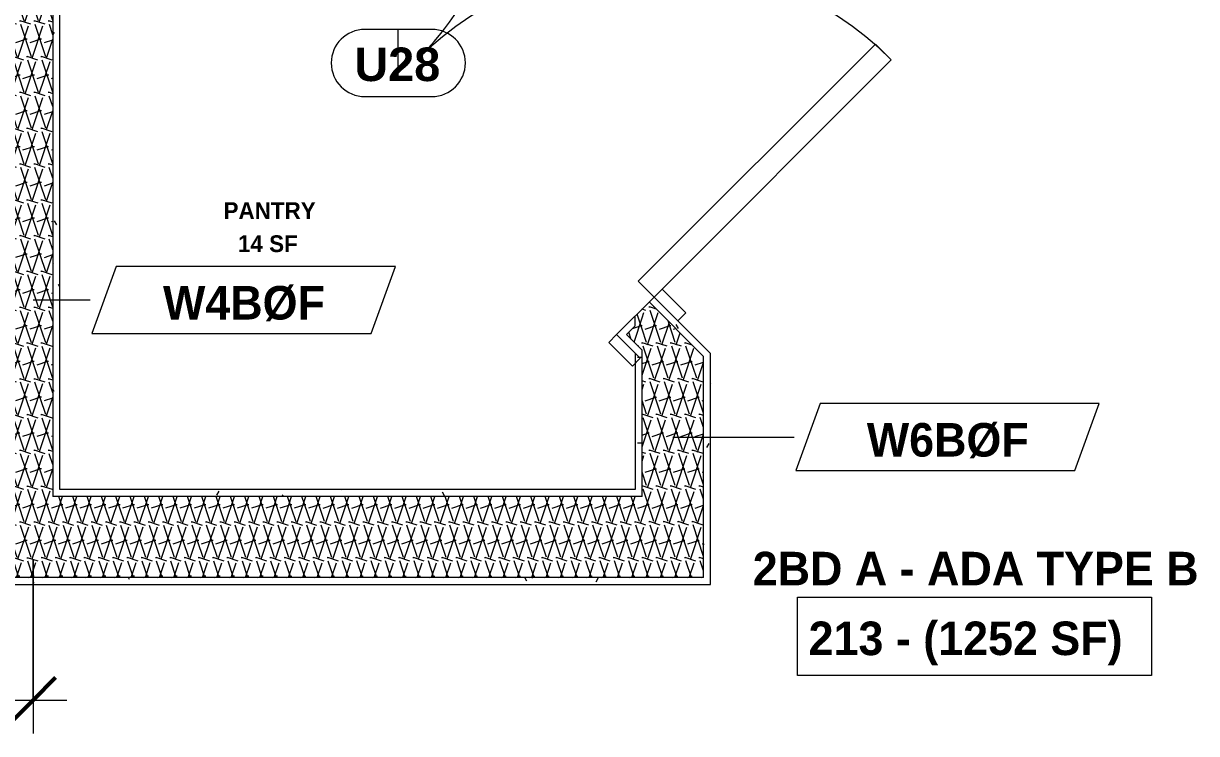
# Model space of a CAD drawing. Header units: inches. Extents: x -4058 to -1781, y 9814 to 12289.
# Drawn here: x -2353.8 to -2248.8, y 11401.9 to 11465.4 of the extents above; entities that cross this region are included whole.
import ezdxf

# ---------------------------------------------------------------- set-up
doc = ezdxf.new("R2010")
doc.units = ezdxf.units.IN
doc.header["$MEASUREMENT"] = 0
for name, color, linetype, lineweight in [('A-ANNO-DIMS', 211, 'Continuous', 9), ('A-ANNO-DIMS-32', 211, 'Continuous', 9), ('A-AREA-IDEN', 2, 'Continuous', 9), ('A-DOOR-2', 31, 'Continuous', 9), ('A-DOOR-IDEN', 31, 'Continuous', 9), ('A-WALL-2', 113, 'Continuous', 9), ('A-WALL-IDEN', 211, 'Continuous', 9), ('A-WALL-PATT-1', 9, 'Continuous', 9), ('I-WALL-3', 2, 'Continuous', 9)]:
    doc.layers.add(name, color=color, linetype=linetype, lineweight=lineweight)
doc.styles.add('Arial_B', font='arialbd.ttf', dxfattribs={"height": 3})
doc.styles.add('Century Gothic', font='ufonts.com_century-gothic.ttf', dxfattribs={"height": 3})
doc.styles.add('Century Gothic_B', font='GOTHICB.TTF', dxfattribs={"height": 1.5})
doc.styles.add('Century Gothic_B_1', font='GOTHICB.TTF', dxfattribs={"height": 3})
doc.dimstyles.new('THE_DIMENSION_STRING', dxfattribs={"dimscale": 12, "dimtxt": 3.132505, "dimasz": 0.333333, "dimexe": 0.25, "dimexo": 0.166667, "dimgap": 0.041667, "dimtad": 1, "dimdec": 4, "dimrnd": 0.0625, "dimzin": 3, "dimdsep": 46, "dimlunit": 4, "dimtxsty": 'Century Gothic', "dimblk1": 'OBLIQUE', "dimblk2": 'OBLIQUE', "dimsah": 1, "dimcen": 0.09, "dimdle": 0.25, "dimazin": 0, "dimtfac": 1, "dimtdec": 4, "dimtix": 1, "dimtmove": 0, "dimatfit": 3, "dimfxl": 1, "dimtvp": 1, "dimtfill": 1, "dimfrac": 2, "dimtolj": 1, "dimtzin": 0, "dimarcsym": 2})
pattern_1 = [(0, (0, 0), (10.24, 2.56), [0.422, -7.258, 0.422, -7.258, -40.96]), (0, (0, 0), (10.24, 2.56), [-15.36, 0.422, -14.938, 0.422, -7.258, -17.92]), (0, (0, 0), (10.24, 2.56), [-38.4, 0.422, -4.698, 0.422, -12.378]), (120, (3.84, 1.28), (-7.33702503, 7.58810013), [0.422, -7.258, 0.422, -7.258, -40.96]), (120, (3.84, 1.28), (-7.33702503, 7.58810013), [-15.36, 0.422, -14.938, 0.422, -7.258, -17.92]), (120, (3.84, 1.28), (-7.33702503, 7.58810013), [-38.4, 0.422, -4.698, 0.422, -12.378]), (240, (5.12, 6.4), (-2.90297497, -10.14810013), [0.422, -7.258, 0.422, -7.258, -40.96]), (240, (5.12, 6.4), (-2.90297497, -10.14810013), [-15.36, 0.422, -14.938, 0.422, -7.258, -17.92]), (240, (5.12, 6.4), (-2.90297497, -10.14810013), [-38.4, 0.422, -4.698, 0.422, -12.378])]
pattern_2 = [(161.57, (0.16, 0.16), (-1.279773737, -0.000426766), [0, -9.107, 1.011, 0]), (18.43, (-0.16, 0.16), (-1.279773737, 0.000426766), [0, -9.107, 1.011, 0]), (108.43, (0.16, 0.16), (0.639452382, -3.199964008), [3.035, -7.083]), (71.57, (-0.16, 0.16), (0.639452382, 3.199964008), [3.035, -7.083])]

# ---------------------------------------------------------------- blocks, each defined once
blk = doc.blocks.new('SWING - DOUBLE - FLUSH - SWING - DOUBLE - 5-0 x 6-8 - DUMMY-3703244-UNIT PLANS - 2ND FLOOR')
at = {"layer": 'A-DOOR-2'}
for p, q in [((-30, 3.375), (-30, 32.375)), ((-30, 32.375), (-28, 32.375)), ((-28, 32.375), (-28, 2.375)), ((30, 32.375), (28, 32.375)), ((28, 32.375), (28, 2.375)), ((30, 3.375), (30, 32.375)), ((-30, 3.375), (-33, 3.375)), ((-33, 3.375), (-33, 2.375)), ((-30, 2.375), (-30, 3.375)), ((33, 3.375), (30, 3.375)), ((30, 3.375), (30, 2.375)), ((33, 2.375), (33, 3.375)), ((-33, 2.375), (-30, 2.375)), ((-28, 2.375), (-30, 2.375)), ((28, 2.375), (30, 2.375)), ((30, 2.375), (33, 2.375)), ((-30, -2.375), (-33, -2.375)), ((-33, -2.375), (-33, -3.375)), ((-30, -3.375), (-30, -2.375)), ((33, -2.375), (30, -2.375)), ((30, -2.375), (30, -3.375)), ((33, -3.375), (33, -2.375)), ((-33, -3.375), (-30, -3.375)), ((30, -3.375), (33, -3.375))]:
    blk.add_line(p, q, dxfattribs=at)
for centre, start, end in [((-30, 2.375), 360, 90), ((30, 2.375), 90, 180)]:
    blk.add_arc(centre, 30, start, end, dxfattribs=at)
blk = doc.blocks.new('DIMBLOCK214-UNIT PLANS - 2ND FLOOR')
at = {"layer": 'A-ANNO-DIMS-32'}
for p, q in [((-2352.94, 11417.43), (-2352.94, 11401.85)), ((-2352.94, 11404.85), (-2352.94, 11417.43)), ((-2413.56, 11412.68), (-2413.56, 11401.85)), ((-2413.56, 11404.85), (-2413.56, 11412.68)), ((-2413.56, 11404.85), (-2349.94, 11404.85))]:
    blk.add_line(p, q, dxfattribs=at)
at = {"layer": 'A-ANNO-DIMS-32', "lineweight": 50}
for p, q in [((-2413.56, 11404.85), (-2411.56, 11406.85)), ((-2352.94, 11404.85), (-2350.94, 11406.85)), ((-2413.56, 11404.85), (-2415.56, 11402.85)), ((-2352.94, 11404.85), (-2354.94, 11402.85))]:
    blk.add_line(p, q, dxfattribs=at)
at = {"layer": 'A-ANNO-DIMS-32', "color": 0, "insert": (-2392.32, 11409.2), "char_height": 3, "width": 21.7784, "attachment_point": 1, "line_spacing_factor": 0.984502, "style": 'Century Gothic', "bg_fill": 3, "box_fill_scale": 1.25, "bg_fill_color": 256, "bg_fill_true_color": 13158600, "bg_fill_transparency": 0}
blk.add_mtext('5\' - 0 5/8"', dxfattribs=at)
blk = doc.blocks.new('_Oblique')
at = {"color": 0, "linetype": 'ByBlock', "lineweight": -2}
blk.add_line((-0.5, -0.5), (0.5, 0.5), dxfattribs=at)
blk = doc.blocks.new('Wall Tag - Arch Wall-3956453-UNIT PLANS - 2ND FLOOR')
at = {"layer": 'A-WALL-IDEN'}
for p, q in [((-0.3561, 0.0937), (-0.4244, -0.0937)), ((0.4244, 0.0937), (-0.3561, 0.0937)), ((0.3561, -0.0937), (0.4244, 0.0937)), ((-0.4244, -0.0937), (0.3561, -0.0937))]:
    blk.add_line(p, q, dxfattribs=at)
blk = doc.blocks.new('Door Tag - Type Mark-2601225-UNIT PLANS - 2ND FLOOR')
at = {"layer": 'A-DOOR-IDEN'}
for p, q in [((0.09375, 0.09375), (-0.09375, 0.09375)), ((-0.09375, -0.09375), (0.09375, -0.09375))]:
    blk.add_line(p, q, dxfattribs=at)
for centre, start, end in [((-0.09375, 0), 90, 270), ((0.09375, 0), 270, 90)]:
    blk.add_arc(centre, 0.09375, start, end, dxfattribs=at)

msp = doc.modelspace()

# ---------------------------------------------------------------- hatches: boundary and pattern name
at = {"layer": 'A-WALL-PATT-1'}
h = msp.add_hatch(dxfattribs=at)
h.set_pattern_fill('FP_5', color=256, style=0, pattern_type=2)
h.set_pattern_definition(pattern_2)
h.paths.add_polyline_path([(-2298.44874, 11436.1384), (-2298.44874, 11439.82521), (-2299.07374, 11439.20021), (-2299.07374, 11438.31633), (-2299.8502, 11437.53986), (-2299.07374, 11436.7634)], flags=0)
h.paths.add_polyline_path([(-2343.16049, 11480.85015), (-2340.68562, 11483.32503), (-2351.18624, 11493.82565), (-2351.18624, 11488.8759), (-2350.56124, 11488.2509)], flags=0)
h = msp.add_hatch(dxfattribs=at)
h.set_pattern_fill('FP_1', color=256, style=0, pattern_type=2)
h.set_pattern_definition(pattern_1)
h.paths.add_polyline_path([(-2292.94874, 11435.58815), (-2292.94874, 11436.47203), (-2297.37533, 11440.89862), (-2297.81727, 11440.45668), (-2293.87737, 11436.51678)], flags=0)
h.paths.add_polyline_path([(-2341.48111, 11481.64565), (-2339.80173, 11483.32503), (-2350.56124, 11494.08453), (-2350.56124, 11493.20065), (-2340.68562, 11483.32503), (-2341.92305, 11482.08759)], flags=0)
h = msp.add_hatch(dxfattribs=at)
h.set_pattern_fill('FP_5', color=256, style=0, pattern_type=2)
h.set_pattern_definition(pattern_2)
h.paths.add_polyline_path([(-2351.18624, 11415.8019), (-2351.18624, 11488.8759), (-2354.68624, 11492.3759), (-2354.68624, 11415.8019)], flags=0)
h = msp.add_hatch(dxfattribs=at)
h.set_pattern_fill('FP_1', color=256, style=0, pattern_type=2)
h.set_pattern_definition(pattern_1)
h.paths.add_polyline_path([(-2350.56124, 11415.1769), (-2350.56124, 11415.8019), (-2351.18624, 11415.8019), (-2351.18624, 11415.1769)], flags=0)
h.paths.add_polyline_path([(-2350.56124, 11423.0519), (-2350.56124, 11488.2509), (-2351.18624, 11488.8759), (-2351.18624, 11423.0519)], flags=0)
h = msp.add_hatch(dxfattribs=at)
h.set_pattern_fill('FP_1', color=256, style=0, pattern_type=2)
h.set_pattern_definition(pattern_1)
h.paths.add_polyline_path([(-2299.07374, 11435.87952), (-2299.07374, 11436.7634), (-2299.8502, 11437.53986), (-2299.07374, 11438.31633), (-2299.07374, 11439.20021), (-2300.73408, 11437.53986)], flags=0)
h.paths.add_polyline_path([(-2343.16049, 11479.96627), (-2341.48111, 11481.64565), (-2341.92305, 11482.08759), (-2343.16049, 11480.85015), (-2350.56124, 11488.2509), (-2350.56124, 11487.36702)], flags=0)
h = msp.add_hatch(dxfattribs=at)
h.set_pattern_fill('FP_5', color=256, style=0, pattern_type=2)
h.set_pattern_definition(pattern_2)
h.paths.add_polyline_path([(-2298.44874, 11415.8019), (-2292.94874, 11415.8019), (-2292.94874, 11435.58815), (-2297.81727, 11440.45668), (-2298.44874, 11439.82521), (-2298.44874, 11417.65398)], flags=0)
h = msp.add_hatch(dxfattribs=at)
h.set_pattern_fill('FP_1', color=256, style=0, pattern_type=2)
h.set_pattern_definition(pattern_1)
h.paths.add_polyline_path([(-2298.44874, 11423.0519), (-2298.44874, 11436.1384), (-2299.07374, 11436.7634), (-2299.07374, 11423.0519)], flags=0)
h = msp.add_hatch(dxfattribs=at)
h.set_pattern_fill('FP_1', color=256, style=0, pattern_type=2)
h.set_pattern_definition(pattern_1)
h.paths.add_polyline_path([(-2292.94874, 11415.1769), (-2292.32374, 11415.1769), (-2292.32374, 11435.84703), (-2292.94874, 11436.47203), (-2292.94874, 11415.8019)], flags=0)
h = msp.add_hatch(dxfattribs=at)
h.set_pattern_fill('FP_1', color=256, style=0, pattern_type=2)
h.set_pattern_definition(pattern_1)
h.paths.add_polyline_path([(-2299.07374, 11423.0519), (-2299.07374, 11423.6769), (-2350.56124, 11423.6769), (-2350.56124, 11423.0519)], flags=0)
h = msp.add_hatch(dxfattribs=at)
h.set_pattern_fill('FP_5', color=256, style=0, pattern_type=2)
h.set_pattern_definition(pattern_2)
h.paths.add_polyline_path([(-2298.44874, 11415.8019), (-2298.44874, 11423.0519), (-2351.18624, 11423.0519), (-2351.18624, 11415.8019), (-2299.07374, 11415.8019)], flags=0)
h = msp.add_hatch(dxfattribs=at)
h.set_pattern_fill('FP_1', color=256, style=0, pattern_type=2)
h.set_pattern_definition(pattern_1)
h.paths.add_polyline_path([(-2351.18624, 11415.1769), (-2351.18624, 11415.8019), (-2388.94874, 11415.8019), (-2388.94874, 11415.1769), (-2355.31124, 11415.1769)], flags=0)
h.paths.add_polyline_path([(-2393.07374, 11415.1769), (-2392.44874, 11415.1769), (-2392.44874, 11415.8019), (-2396.56124, 11415.8019), (-2396.56124, 11415.1769)], flags=0)
h.paths.add_polyline_path([(-2430.56124, 11415.1769), (-2430.56124, 11415.8019), (-2433.56124, 11415.8019), (-2433.56124, 11415.1769), (-2431.12986, 11415.1769)], flags=0)
h = msp.add_hatch(dxfattribs=at)
h.set_pattern_fill('FP_1', color=256, style=0, pattern_type=2)
h.set_pattern_definition(pattern_1)
h.paths.add_polyline_path([(-2299.07374, 11415.1769), (-2292.94874, 11415.1769), (-2292.94874, 11415.8019), (-2350.56124, 11415.8019), (-2350.56124, 11415.1769)], flags=0)

# ---------------------------------------------------------------- linework, layer by layer
at = {"layer": 'A-AREA-IDEN', "flags": 128}
msp.add_lwpolyline([(-2284.55185, 11414.03404), (-2252.88256, 11414.03404), (-2252.88256, 11407.03247), (-2284.55185, 11407.03247)], close=True, dxfattribs=at)
at = {"layer": 'A-DOOR-IDEN'}
msp.add_line((-2320.26791, 11460.43244), (-2320.26791, 11464.83255), dxfattribs=at)
at = {"layer": 'A-WALL-2'}
for p, q in [((-2351.18624, 11488.8759), (-2351.18624, 11423.0519)), ((-2350.56124, 11423.6769), (-2350.56124, 11487.36702)), ((-2297.37533, 11440.89862), (-2300.73408, 11437.53986)), ((-2297.81727, 11440.45668), (-2292.94874, 11435.58815)), ((-2292.32374, 11435.84703), (-2297.37533, 11440.89862)), ((-2299.07374, 11438.31633), (-2299.07374, 11439.20021)), ((-2299.07374, 11438.31633), (-2299.8502, 11437.53986)), ((-2300.73408, 11437.53986), (-2299.07374, 11435.87952)), ((-2299.8502, 11437.53986), (-2298.44874, 11436.1384)), ((-2299.07374, 11435.87952), (-2299.07374, 11423.6769)), ((-2298.44874, 11423.0519), (-2298.44874, 11436.1384)), ((-2292.32374, 11415.1769), (-2292.32374, 11435.84703)), ((-2292.94874, 11415.8019), (-2292.94874, 11435.58815)), ((-2298.44874, 11423.0519), (-2351.18624, 11423.0519)), ((-2292.94874, 11415.8019), (-2388.94874, 11415.8019)), ((-2355.31124, 11415.1769), (-2350.56124, 11415.1769)), ((-2299.07374, 11415.1769), (-2292.32374, 11415.1769))]:
    msp.add_line(p, q, dxfattribs=at)
at = {"layer": 'A-WALL-IDEN'}
for p, q in [((-2352.93624, 11440.63532), (-2347.83846, 11440.63532)), ((-2295.69874, 11428.37556), (-2284.85558, 11428.37556))]:
    msp.add_line(p, q, dxfattribs=at)
at = {"layer": 'I-WALL-3'}
for p, q in [((-2299.07374, 11423.6769), (-2350.56124, 11423.6769)), ((-2350.56124, 11415.1769), (-2299.07374, 11415.1769))]:
    msp.add_line(p, q, dxfattribs=at)

# ---------------------------------------------------------------- block references
at = {"layer": 'A-DOOR-2', "rotation": 314.9999999998456}
msp.add_blockref('SWING - DOUBLE - FLUSH - SWING - DOUBLE - 5-0 x 6-8 - DUMMY-3703244-UNIT PLANS - 2ND FLOOR', (-2320.26791, 11460.43244), dxfattribs=at)
at = {"layer": 'A-DOOR-IDEN', "xscale": 31.99999999999999, "yscale": 31.99999999999999, "zscale": 31.99999999999999}
msp.add_blockref('Door Tag - Type Mark-2601225-UNIT PLANS - 2ND FLOOR', (-2320.26791, 11461.83255), dxfattribs=at)
at = {"layer": 'A-WALL-IDEN', "xscale": 31.99999999999999, "yscale": 31.99999999999999, "zscale": 31.99999999999999}
for p in [(-2334.10675, 11440.63532), (-2271.12388, 11428.37556)]:
    msp.add_blockref('Wall Tag - Arch Wall-3956453-UNIT PLANS - 2ND FLOOR', p, dxfattribs=at)

# ---------------------------------------------------------------- texts
at = {"layer": 'A-AREA-IDEN', "attachment_point": 1}
for s, insert, char_height, width, style in [('PANTRY', (-2335.90632, 11449.37991), 1.5, 8.888, 'Century Gothic_B'), ('14 SF', (-2334.61499, 11446.41821), 1.5, 5.757, 'Century Gothic_B'), ('2BD A - ADA TYPE B', (-2288.55343, 11418.10532), 3, 47.975, 'Century Gothic_B_1'), ('213 - (1252 SF)', (-2283.55185, 11411.86738), 3, 35.855, 'Century Gothic_B_1')]:
    msp.add_mtext(s, dxfattribs=dict(at, insert=insert, char_height=char_height, width=width, style=style))
at = {"layer": 'A-DOOR-IDEN', "insert": (-2324.19979, 11463.21241), "char_height": 3, "width": 9.393, "attachment_point": 1, "style": 'Arial_B'}
msp.add_mtext('U28', dxfattribs=at)
at = {"layer": 'A-WALL-IDEN', "char_height": 3, "width": 17.372, "attachment_point": 1, "style": 'Century Gothic_B_1'}
for s, insert in [('W4BØF', (-2341.32267, 11441.88285)), ('W6BØF', (-2278.3398, 11429.62309))]:
    msp.add_mtext(s, dxfattribs=dict(at, insert=insert))

# ---------------------------------------------------------------- next in the draw order: dimensions: what is measured, and where the dimension line sits
at = {"layer": 'A-ANNO-DIMS'}
dim = msp.add_linear_dim(base=(-2352.93624, 11404.85079), p1=(-2413.56124, 11414.6769), p2=(-2352.93624, 11419.4269), dimstyle='THE_DIMENSION_STRING', override={"dimpost": '<>', "dimfxl": 60.810798}, dxfattribs=at)
dim.commit()
dim.dimension.update_dxf_attribs({"geometry": 'DIMBLOCK214-UNIT PLANS - 2ND FLOOR', "text_midpoint": (-2383.24874, 11407.09246)})

doc.saveas('drawing.dxf')
